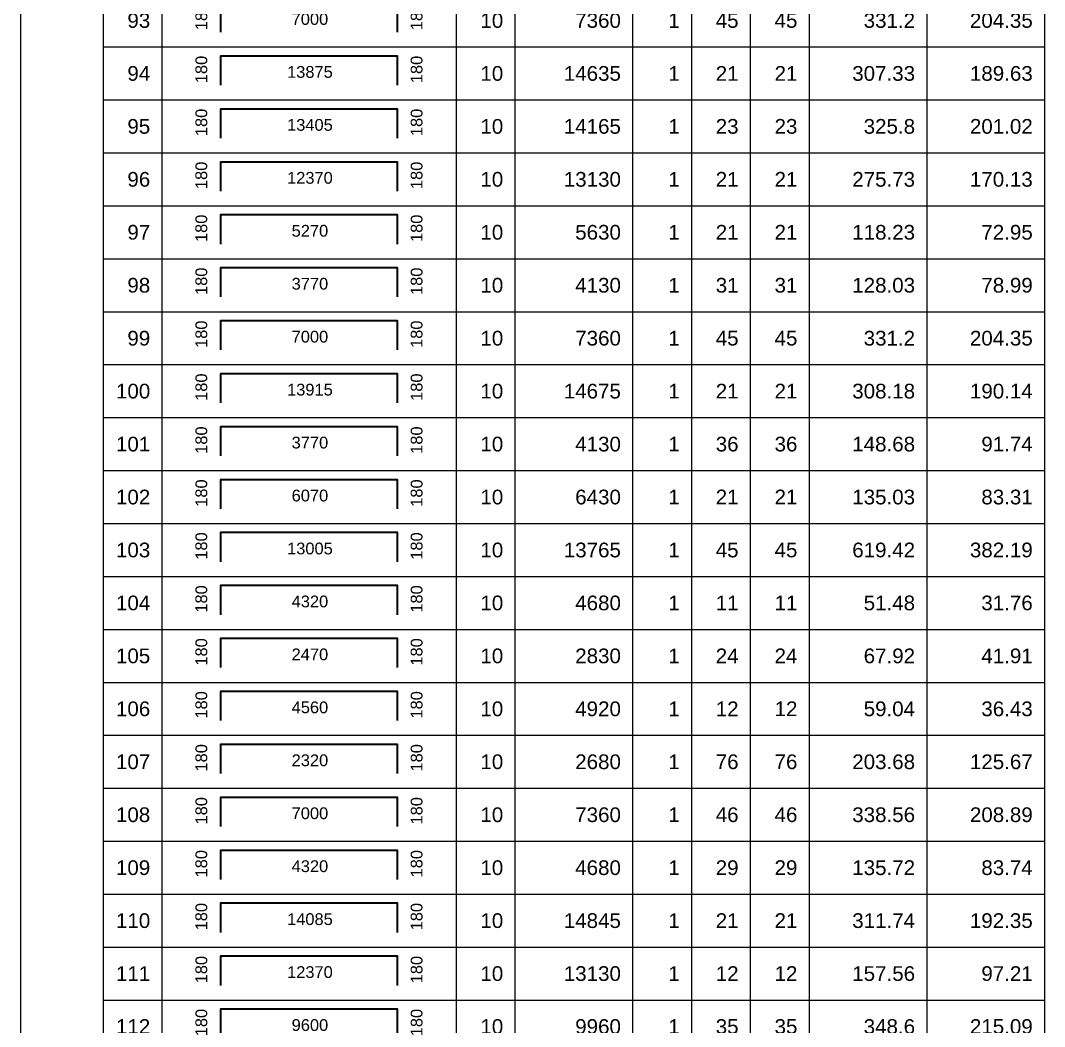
# Model space of a CAD drawing. Header units: millimetres. Extents: x -179076 to 505271, y -18667 to 119516.
# Drawn here: x -30564 to -13159, y 16308 to 33408 of the extents above; entities that cross this region are included whole.
import ezdxf
from ezdxf.enums import TextEntityAlignment as Align

# ---------------------------------------------------------------- set-up
doc = ezdxf.new("R2010")
doc.units = ezdxf.units.MM
for name, color, linetype, lineweight in [('NDC_S_REBAR', 4, 'Continuous', 35), ('NDC_S_VN TEXT', 7, 'Continuous', 20), ('NDC_Table', 3, 'Continuous', 20)]:
    doc.layers.add(name, color=color, linetype=linetype, lineweight=lineweight)
doc.styles.add('ARIAL', font='arial.ttf', dxfattribs={"width": 0.8})

# ---------------------------------------------------------------- blocks, each defined once
blk = doc.blocks.new('dang04')
at = {"layer": 'NDC_S_REBAR'}
blk.add_lwpolyline([(3405, -650), (3405, -150), (6405, -150), (6405, -650)], dxfattribs=at)
at = {"layer": 'NDC_Table'}
for p, q in [((0, 0), (0, -900)), ((1405, 0), (1405, -900)), ((2405, 0), (2405, -900)), ((7405, 0), (7405, -900)), ((8405, 0), (8405, -900)), ((10405, 0), (10405, -900)), ((11405, 0), (11405, -900)), ((12405, 0), (12405, -900)), ((13405, 0), (13405, -900)), ((15405, 0), (15405, -900)), ((17405, 0), (17405, -900)), ((1405, -900), (17405, -900))]:
    blk.add_line(p, q, dxfattribs=at)
at = {"layer": 'NDC_S_VN TEXT', "style": 'ARIAL'}
for p in [(3073, -150), (6733, -150)]:
    blk.add_attdef('D03', text='', height=200, rotation=90, dxfattribs=at).set_placement(p, align=Align.MIDDLE_RIGHT)
for p in [(2205, -450), (8205, -450), (10205, -450), (11205, -450), (12205, -450), (13205, -450), (15205, -450), (17205, -450)]:
    blk.add_attdef('D03', text='', height=250, dxfattribs=at).set_placement(p, align=Align.MIDDLE_RIGHT)
blk.add_attdef('D03', text='', height=200, dxfattribs=at).set_placement((4920, -425), align=Align.MIDDLE_CENTER)

msp = doc.modelspace()

# ---------------------------------------------------------------- block references
at = {"layer": 'NDC_Table'}
ref = msp.add_blockref('dang04', (-30564.3, 33858.3), dxfattribs=at)
ref.add_attrib('D03', '93', dxfattribs={"layer": 'NDC_S_VN TEXT', "height": 250, "style": 'ARIAL'}).set_placement((-28359, 33408.3), align=Align.MIDDLE_RIGHT)
ref.add_attrib('D03', '180', dxfattribs={"layer": 'NDC_S_VN TEXT', "height": 200, "rotation": 90, "style": 'ARIAL'}).set_placement((-27491, 33708.3), align=Align.MIDDLE_RIGHT)
ref.add_attrib('D03', '7000', dxfattribs={"layer": 'NDC_S_VN TEXT', "height": 200, "style": 'ARIAL'}).set_placement((-25644.7, 33433.6), align=Align.MIDDLE_CENTER)
ref.add_attrib('D03', '180', dxfattribs={"layer": 'NDC_S_VN TEXT', "height": 200, "rotation": 90, "style": 'ARIAL'}).set_placement((-23831.8, 33708.3), align=Align.MIDDLE_RIGHT)
ref.add_attrib('D03', '10', dxfattribs={"layer": 'NDC_S_VN TEXT', "height": 250, "style": 'ARIAL'}).set_placement((-22359, 33408.3), align=Align.MIDDLE_RIGHT)
ref.add_attrib('D03', '7360', dxfattribs={"layer": 'NDC_S_VN TEXT', "height": 250, "style": 'ARIAL'}).set_placement((-20359, 33408.3), align=Align.MIDDLE_RIGHT)
ref.add_attrib('D03', '1', dxfattribs={"layer": 'NDC_S_VN TEXT', "height": 250, "style": 'ARIAL'}).set_placement((-19359, 33408.3), align=Align.MIDDLE_RIGHT)
ref.add_attrib('D03', '45', dxfattribs={"layer": 'NDC_S_VN TEXT', "height": 250, "style": 'ARIAL'}).set_placement((-18359, 33408.3), align=Align.MIDDLE_RIGHT)
ref.add_attrib('D03', '45', dxfattribs={"layer": 'NDC_S_VN TEXT', "height": 250, "style": 'ARIAL'}).set_placement((-17359, 33408.6), align=Align.MIDDLE_RIGHT)
ref.add_attrib('D03', '331.2', dxfattribs={"layer": 'NDC_S_VN TEXT', "height": 250, "style": 'ARIAL'}).set_placement((-15359, 33408.3), align=Align.MIDDLE_RIGHT)
ref.add_attrib('D03', '204.35', dxfattribs={"layer": 'NDC_S_VN TEXT', "height": 250, "style": 'ARIAL'}).set_placement((-13359, 33408.3), align=Align.MIDDLE_RIGHT)
ref = msp.add_blockref('dang04', (-30564.3, 32958.3), dxfattribs=at)
ref.add_attrib('D03', '94', dxfattribs={"layer": 'NDC_S_VN TEXT', "height": 250, "style": 'ARIAL'}).set_placement((-28359, 32508.3), align=Align.MIDDLE_RIGHT)
ref.add_attrib('D03', '180', dxfattribs={"layer": 'NDC_S_VN TEXT', "height": 200, "rotation": 90, "style": 'ARIAL'}).set_placement((-27491, 32808.3), align=Align.MIDDLE_RIGHT)
ref.add_attrib('D03', '13875', dxfattribs={"layer": 'NDC_S_VN TEXT', "height": 200, "style": 'ARIAL'}).set_placement((-25644.7, 32533.6), align=Align.MIDDLE_CENTER)
ref.add_attrib('D03', '180', dxfattribs={"layer": 'NDC_S_VN TEXT', "height": 200, "rotation": 90, "style": 'ARIAL'}).set_placement((-23831.8, 32808.3), align=Align.MIDDLE_RIGHT)
ref.add_attrib('D03', '10', dxfattribs={"layer": 'NDC_S_VN TEXT', "height": 250, "style": 'ARIAL'}).set_placement((-22359, 32508.3), align=Align.MIDDLE_RIGHT)
ref.add_attrib('D03', '14635', dxfattribs={"layer": 'NDC_S_VN TEXT', "height": 250, "style": 'ARIAL'}).set_placement((-20359, 32508.3), align=Align.MIDDLE_RIGHT)
ref.add_attrib('D03', '1', dxfattribs={"layer": 'NDC_S_VN TEXT', "height": 250, "style": 'ARIAL'}).set_placement((-19359, 32508.3), align=Align.MIDDLE_RIGHT)
ref.add_attrib('D03', '21', dxfattribs={"layer": 'NDC_S_VN TEXT', "height": 250, "style": 'ARIAL'}).set_placement((-18359, 32508.3), align=Align.MIDDLE_RIGHT)
ref.add_attrib('D03', '21', dxfattribs={"layer": 'NDC_S_VN TEXT', "height": 250, "style": 'ARIAL'}).set_placement((-17359, 32508.6), align=Align.MIDDLE_RIGHT)
ref.add_attrib('D03', '307.33', dxfattribs={"layer": 'NDC_S_VN TEXT', "height": 250, "style": 'ARIAL'}).set_placement((-15359, 32508.3), align=Align.MIDDLE_RIGHT)
ref.add_attrib('D03', '189.63', dxfattribs={"layer": 'NDC_S_VN TEXT', "height": 250, "style": 'ARIAL'}).set_placement((-13359, 32508.3), align=Align.MIDDLE_RIGHT)
ref = msp.add_blockref('dang04', (-30564.3, 32058.3), dxfattribs=at)
ref.add_attrib('D03', '95', dxfattribs={"layer": 'NDC_S_VN TEXT', "height": 250, "style": 'ARIAL'}).set_placement((-28359, 31608.3), align=Align.MIDDLE_RIGHT)
ref.add_attrib('D03', '180', dxfattribs={"layer": 'NDC_S_VN TEXT', "height": 200, "rotation": 90, "style": 'ARIAL'}).set_placement((-27491, 31908.3), align=Align.MIDDLE_RIGHT)
ref.add_attrib('D03', '13405', dxfattribs={"layer": 'NDC_S_VN TEXT', "height": 200, "style": 'ARIAL'}).set_placement((-25644.7, 31633.6), align=Align.MIDDLE_CENTER)
ref.add_attrib('D03', '180', dxfattribs={"layer": 'NDC_S_VN TEXT', "height": 200, "rotation": 90, "style": 'ARIAL'}).set_placement((-23831.8, 31908.3), align=Align.MIDDLE_RIGHT)
ref.add_attrib('D03', '10', dxfattribs={"layer": 'NDC_S_VN TEXT', "height": 250, "style": 'ARIAL'}).set_placement((-22359, 31608.3), align=Align.MIDDLE_RIGHT)
ref.add_attrib('D03', '14165', dxfattribs={"layer": 'NDC_S_VN TEXT', "height": 250, "style": 'ARIAL'}).set_placement((-20359, 31608.3), align=Align.MIDDLE_RIGHT)
ref.add_attrib('D03', '1', dxfattribs={"layer": 'NDC_S_VN TEXT', "height": 250, "style": 'ARIAL'}).set_placement((-19359, 31608.3), align=Align.MIDDLE_RIGHT)
ref.add_attrib('D03', '23', dxfattribs={"layer": 'NDC_S_VN TEXT', "height": 250, "style": 'ARIAL'}).set_placement((-18359, 31608.3), align=Align.MIDDLE_RIGHT)
ref.add_attrib('D03', '23', dxfattribs={"layer": 'NDC_S_VN TEXT', "height": 250, "style": 'ARIAL'}).set_placement((-17359, 31608.6), align=Align.MIDDLE_RIGHT)
ref.add_attrib('D03', '325.8', dxfattribs={"layer": 'NDC_S_VN TEXT', "height": 250, "style": 'ARIAL'}).set_placement((-15359, 31608.3), align=Align.MIDDLE_RIGHT)
ref.add_attrib('D03', '201.02', dxfattribs={"layer": 'NDC_S_VN TEXT', "height": 250, "style": 'ARIAL'}).set_placement((-13359, 31608.3), align=Align.MIDDLE_RIGHT)
ref = msp.add_blockref('dang04', (-30564.3, 31158.3), dxfattribs=at)
ref.add_attrib('D03', '96', dxfattribs={"layer": 'NDC_S_VN TEXT', "height": 250, "style": 'ARIAL'}).set_placement((-28359, 30708.3), align=Align.MIDDLE_RIGHT)
ref.add_attrib('D03', '180', dxfattribs={"layer": 'NDC_S_VN TEXT', "height": 200, "rotation": 90, "style": 'ARIAL'}).set_placement((-27491, 31008.3), align=Align.MIDDLE_RIGHT)
ref.add_attrib('D03', '12370', dxfattribs={"layer": 'NDC_S_VN TEXT', "height": 200, "style": 'ARIAL'}).set_placement((-25644.7, 30733.6), align=Align.MIDDLE_CENTER)
ref.add_attrib('D03', '180', dxfattribs={"layer": 'NDC_S_VN TEXT', "height": 200, "rotation": 90, "style": 'ARIAL'}).set_placement((-23831.8, 31008.3), align=Align.MIDDLE_RIGHT)
ref.add_attrib('D03', '10', dxfattribs={"layer": 'NDC_S_VN TEXT', "height": 250, "style": 'ARIAL'}).set_placement((-22359, 30708.3), align=Align.MIDDLE_RIGHT)
ref.add_attrib('D03', '13130', dxfattribs={"layer": 'NDC_S_VN TEXT', "height": 250, "style": 'ARIAL'}).set_placement((-20359, 30708.3), align=Align.MIDDLE_RIGHT)
ref.add_attrib('D03', '1', dxfattribs={"layer": 'NDC_S_VN TEXT', "height": 250, "style": 'ARIAL'}).set_placement((-19359, 30708.3), align=Align.MIDDLE_RIGHT)
ref.add_attrib('D03', '21', dxfattribs={"layer": 'NDC_S_VN TEXT', "height": 250, "style": 'ARIAL'}).set_placement((-18359, 30708.3), align=Align.MIDDLE_RIGHT)
ref.add_attrib('D03', '21', dxfattribs={"layer": 'NDC_S_VN TEXT', "height": 250, "style": 'ARIAL'}).set_placement((-17359, 30708.6), align=Align.MIDDLE_RIGHT)
ref.add_attrib('D03', '275.73', dxfattribs={"layer": 'NDC_S_VN TEXT', "height": 250, "style": 'ARIAL'}).set_placement((-15359, 30708.3), align=Align.MIDDLE_RIGHT)
ref.add_attrib('D03', '170.13', dxfattribs={"layer": 'NDC_S_VN TEXT', "height": 250, "style": 'ARIAL'}).set_placement((-13359, 30708.3), align=Align.MIDDLE_RIGHT)
ref = msp.add_blockref('dang04', (-30564.3, 30258.3), dxfattribs=at)
ref.add_attrib('D03', '97', dxfattribs={"layer": 'NDC_S_VN TEXT', "height": 250, "style": 'ARIAL'}).set_placement((-28359, 29808.3), align=Align.MIDDLE_RIGHT)
ref.add_attrib('D03', '180', dxfattribs={"layer": 'NDC_S_VN TEXT', "height": 200, "rotation": 90, "style": 'ARIAL'}).set_placement((-27491, 30108.3), align=Align.MIDDLE_RIGHT)
ref.add_attrib('D03', '5270', dxfattribs={"layer": 'NDC_S_VN TEXT', "height": 200, "style": 'ARIAL'}).set_placement((-25644.7, 29833.6), align=Align.MIDDLE_CENTER)
ref.add_attrib('D03', '180', dxfattribs={"layer": 'NDC_S_VN TEXT', "height": 200, "rotation": 90, "style": 'ARIAL'}).set_placement((-23831.8, 30108.3), align=Align.MIDDLE_RIGHT)
ref.add_attrib('D03', '10', dxfattribs={"layer": 'NDC_S_VN TEXT', "height": 250, "style": 'ARIAL'}).set_placement((-22359, 29808.3), align=Align.MIDDLE_RIGHT)
ref.add_attrib('D03', '5630', dxfattribs={"layer": 'NDC_S_VN TEXT', "height": 250, "style": 'ARIAL'}).set_placement((-20359, 29808.3), align=Align.MIDDLE_RIGHT)
ref.add_attrib('D03', '1', dxfattribs={"layer": 'NDC_S_VN TEXT', "height": 250, "style": 'ARIAL'}).set_placement((-19359, 29808.3), align=Align.MIDDLE_RIGHT)
ref.add_attrib('D03', '21', dxfattribs={"layer": 'NDC_S_VN TEXT', "height": 250, "style": 'ARIAL'}).set_placement((-18359, 29808.3), align=Align.MIDDLE_RIGHT)
ref.add_attrib('D03', '21', dxfattribs={"layer": 'NDC_S_VN TEXT', "height": 250, "style": 'ARIAL'}).set_placement((-17359, 29808.6), align=Align.MIDDLE_RIGHT)
ref.add_attrib('D03', '118.23', dxfattribs={"layer": 'NDC_S_VN TEXT', "height": 250, "style": 'ARIAL'}).set_placement((-15359, 29808.3), align=Align.MIDDLE_RIGHT)
ref.add_attrib('D03', '72.95', dxfattribs={"layer": 'NDC_S_VN TEXT', "height": 250, "style": 'ARIAL'}).set_placement((-13359, 29808.3), align=Align.MIDDLE_RIGHT)
ref = msp.add_blockref('dang04', (-30564.3, 29358.3), dxfattribs=at)
ref.add_attrib('D03', '98', dxfattribs={"layer": 'NDC_S_VN TEXT', "height": 250, "style": 'ARIAL'}).set_placement((-28359, 28908.3), align=Align.MIDDLE_RIGHT)
ref.add_attrib('D03', '180', dxfattribs={"layer": 'NDC_S_VN TEXT', "height": 200, "rotation": 90, "style": 'ARIAL'}).set_placement((-27491, 29208.3), align=Align.MIDDLE_RIGHT)
ref.add_attrib('D03', '3770', dxfattribs={"layer": 'NDC_S_VN TEXT', "height": 200, "style": 'ARIAL'}).set_placement((-25644.7, 28933.6), align=Align.MIDDLE_CENTER)
ref.add_attrib('D03', '180', dxfattribs={"layer": 'NDC_S_VN TEXT', "height": 200, "rotation": 90, "style": 'ARIAL'}).set_placement((-23831.8, 29208.3), align=Align.MIDDLE_RIGHT)
ref.add_attrib('D03', '10', dxfattribs={"layer": 'NDC_S_VN TEXT', "height": 250, "style": 'ARIAL'}).set_placement((-22359, 28908.3), align=Align.MIDDLE_RIGHT)
ref.add_attrib('D03', '4130', dxfattribs={"layer": 'NDC_S_VN TEXT', "height": 250, "style": 'ARIAL'}).set_placement((-20359, 28908.3), align=Align.MIDDLE_RIGHT)
ref.add_attrib('D03', '1', dxfattribs={"layer": 'NDC_S_VN TEXT', "height": 250, "style": 'ARIAL'}).set_placement((-19359, 28908.3), align=Align.MIDDLE_RIGHT)
ref.add_attrib('D03', '31', dxfattribs={"layer": 'NDC_S_VN TEXT', "height": 250, "style": 'ARIAL'}).set_placement((-18359, 28908.3), align=Align.MIDDLE_RIGHT)
ref.add_attrib('D03', '31', dxfattribs={"layer": 'NDC_S_VN TEXT', "height": 250, "style": 'ARIAL'}).set_placement((-17359, 28908.6), align=Align.MIDDLE_RIGHT)
ref.add_attrib('D03', '128.03', dxfattribs={"layer": 'NDC_S_VN TEXT', "height": 250, "style": 'ARIAL'}).set_placement((-15359, 28908.3), align=Align.MIDDLE_RIGHT)
ref.add_attrib('D03', '78.99', dxfattribs={"layer": 'NDC_S_VN TEXT', "height": 250, "style": 'ARIAL'}).set_placement((-13359, 28908.3), align=Align.MIDDLE_RIGHT)
ref = msp.add_blockref('dang04', (-30564.3, 28458.3), dxfattribs=at)
ref.add_attrib('D03', '99', dxfattribs={"layer": 'NDC_S_VN TEXT', "height": 250, "style": 'ARIAL'}).set_placement((-28359, 28008.3), align=Align.MIDDLE_RIGHT)
ref.add_attrib('D03', '180', dxfattribs={"layer": 'NDC_S_VN TEXT', "height": 200, "rotation": 90, "style": 'ARIAL'}).set_placement((-27491, 28308.3), align=Align.MIDDLE_RIGHT)
ref.add_attrib('D03', '7000', dxfattribs={"layer": 'NDC_S_VN TEXT', "height": 200, "style": 'ARIAL'}).set_placement((-25644.7, 28033.6), align=Align.MIDDLE_CENTER)
ref.add_attrib('D03', '180', dxfattribs={"layer": 'NDC_S_VN TEXT', "height": 200, "rotation": 90, "style": 'ARIAL'}).set_placement((-23831.8, 28308.3), align=Align.MIDDLE_RIGHT)
ref.add_attrib('D03', '10', dxfattribs={"layer": 'NDC_S_VN TEXT', "height": 250, "style": 'ARIAL'}).set_placement((-22359, 28008.3), align=Align.MIDDLE_RIGHT)
ref.add_attrib('D03', '7360', dxfattribs={"layer": 'NDC_S_VN TEXT', "height": 250, "style": 'ARIAL'}).set_placement((-20359, 28008.3), align=Align.MIDDLE_RIGHT)
ref.add_attrib('D03', '1', dxfattribs={"layer": 'NDC_S_VN TEXT', "height": 250, "style": 'ARIAL'}).set_placement((-19359, 28008.3), align=Align.MIDDLE_RIGHT)
ref.add_attrib('D03', '45', dxfattribs={"layer": 'NDC_S_VN TEXT', "height": 250, "style": 'ARIAL'}).set_placement((-18359, 28008.3), align=Align.MIDDLE_RIGHT)
ref.add_attrib('D03', '45', dxfattribs={"layer": 'NDC_S_VN TEXT', "height": 250, "style": 'ARIAL'}).set_placement((-17359, 28008.6), align=Align.MIDDLE_RIGHT)
ref.add_attrib('D03', '331.2', dxfattribs={"layer": 'NDC_S_VN TEXT', "height": 250, "style": 'ARIAL'}).set_placement((-15359, 28008.3), align=Align.MIDDLE_RIGHT)
ref.add_attrib('D03', '204.35', dxfattribs={"layer": 'NDC_S_VN TEXT', "height": 250, "style": 'ARIAL'}).set_placement((-13359, 28008.3), align=Align.MIDDLE_RIGHT)
ref = msp.add_blockref('dang04', (-30564.3, 27558.3), dxfattribs=at)
ref.add_attrib('D03', '100', dxfattribs={"layer": 'NDC_S_VN TEXT', "height": 250, "style": 'ARIAL'}).set_placement((-28359, 27108.3), align=Align.MIDDLE_RIGHT)
ref.add_attrib('D03', '180', dxfattribs={"layer": 'NDC_S_VN TEXT', "height": 200, "rotation": 90, "style": 'ARIAL'}).set_placement((-27491, 27408.3), align=Align.MIDDLE_RIGHT)
ref.add_attrib('D03', '13915', dxfattribs={"layer": 'NDC_S_VN TEXT', "height": 200, "style": 'ARIAL'}).set_placement((-25644.7, 27133.6), align=Align.MIDDLE_CENTER)
ref.add_attrib('D03', '180', dxfattribs={"layer": 'NDC_S_VN TEXT', "height": 200, "rotation": 90, "style": 'ARIAL'}).set_placement((-23831.8, 27408.3), align=Align.MIDDLE_RIGHT)
ref.add_attrib('D03', '10', dxfattribs={"layer": 'NDC_S_VN TEXT', "height": 250, "style": 'ARIAL'}).set_placement((-22359, 27108.3), align=Align.MIDDLE_RIGHT)
ref.add_attrib('D03', '14675', dxfattribs={"layer": 'NDC_S_VN TEXT', "height": 250, "style": 'ARIAL'}).set_placement((-20359, 27108.3), align=Align.MIDDLE_RIGHT)
ref.add_attrib('D03', '1', dxfattribs={"layer": 'NDC_S_VN TEXT', "height": 250, "style": 'ARIAL'}).set_placement((-19359, 27108.3), align=Align.MIDDLE_RIGHT)
ref.add_attrib('D03', '21', dxfattribs={"layer": 'NDC_S_VN TEXT', "height": 250, "style": 'ARIAL'}).set_placement((-18359, 27108.3), align=Align.MIDDLE_RIGHT)
ref.add_attrib('D03', '21', dxfattribs={"layer": 'NDC_S_VN TEXT', "height": 250, "style": 'ARIAL'}).set_placement((-17359, 27108.6), align=Align.MIDDLE_RIGHT)
ref.add_attrib('D03', '308.18', dxfattribs={"layer": 'NDC_S_VN TEXT', "height": 250, "style": 'ARIAL'}).set_placement((-15359, 27108.3), align=Align.MIDDLE_RIGHT)
ref.add_attrib('D03', '190.14', dxfattribs={"layer": 'NDC_S_VN TEXT', "height": 250, "style": 'ARIAL'}).set_placement((-13359, 27108.3), align=Align.MIDDLE_RIGHT)
ref = msp.add_blockref('dang04', (-30564.3, 26658.3), dxfattribs=at)
ref.add_attrib('D03', '101', dxfattribs={"layer": 'NDC_S_VN TEXT', "height": 250, "style": 'ARIAL'}).set_placement((-28359, 26208.3), align=Align.MIDDLE_RIGHT)
ref.add_attrib('D03', '180', dxfattribs={"layer": 'NDC_S_VN TEXT', "height": 200, "rotation": 90, "style": 'ARIAL'}).set_placement((-27491, 26508.3), align=Align.MIDDLE_RIGHT)
ref.add_attrib('D03', '3770', dxfattribs={"layer": 'NDC_S_VN TEXT', "height": 200, "style": 'ARIAL'}).set_placement((-25644.7, 26233.6), align=Align.MIDDLE_CENTER)
ref.add_attrib('D03', '180', dxfattribs={"layer": 'NDC_S_VN TEXT', "height": 200, "rotation": 90, "style": 'ARIAL'}).set_placement((-23831.8, 26508.3), align=Align.MIDDLE_RIGHT)
ref.add_attrib('D03', '10', dxfattribs={"layer": 'NDC_S_VN TEXT', "height": 250, "style": 'ARIAL'}).set_placement((-22359, 26208.3), align=Align.MIDDLE_RIGHT)
ref.add_attrib('D03', '4130', dxfattribs={"layer": 'NDC_S_VN TEXT', "height": 250, "style": 'ARIAL'}).set_placement((-20359, 26208.3), align=Align.MIDDLE_RIGHT)
ref.add_attrib('D03', '1', dxfattribs={"layer": 'NDC_S_VN TEXT', "height": 250, "style": 'ARIAL'}).set_placement((-19359, 26208.3), align=Align.MIDDLE_RIGHT)
ref.add_attrib('D03', '36', dxfattribs={"layer": 'NDC_S_VN TEXT', "height": 250, "style": 'ARIAL'}).set_placement((-18359, 26208.3), align=Align.MIDDLE_RIGHT)
ref.add_attrib('D03', '36', dxfattribs={"layer": 'NDC_S_VN TEXT', "height": 250, "style": 'ARIAL'}).set_placement((-17359, 26208.6), align=Align.MIDDLE_RIGHT)
ref.add_attrib('D03', '148.68', dxfattribs={"layer": 'NDC_S_VN TEXT', "height": 250, "style": 'ARIAL'}).set_placement((-15359, 26208.3), align=Align.MIDDLE_RIGHT)
ref.add_attrib('D03', '91.74', dxfattribs={"layer": 'NDC_S_VN TEXT', "height": 250, "style": 'ARIAL'}).set_placement((-13359, 26208.3), align=Align.MIDDLE_RIGHT)
ref = msp.add_blockref('dang04', (-30564.3, 25758.3), dxfattribs=at)
ref.add_attrib('D03', '102', dxfattribs={"layer": 'NDC_S_VN TEXT', "height": 250, "style": 'ARIAL'}).set_placement((-28359, 25308.3), align=Align.MIDDLE_RIGHT)
ref.add_attrib('D03', '180', dxfattribs={"layer": 'NDC_S_VN TEXT', "height": 200, "rotation": 90, "style": 'ARIAL'}).set_placement((-27491, 25608.3), align=Align.MIDDLE_RIGHT)
ref.add_attrib('D03', '6070', dxfattribs={"layer": 'NDC_S_VN TEXT', "height": 200, "style": 'ARIAL'}).set_placement((-25644.7, 25333.6), align=Align.MIDDLE_CENTER)
ref.add_attrib('D03', '180', dxfattribs={"layer": 'NDC_S_VN TEXT', "height": 200, "rotation": 90, "style": 'ARIAL'}).set_placement((-23831.8, 25608.3), align=Align.MIDDLE_RIGHT)
ref.add_attrib('D03', '10', dxfattribs={"layer": 'NDC_S_VN TEXT', "height": 250, "style": 'ARIAL'}).set_placement((-22359, 25308.3), align=Align.MIDDLE_RIGHT)
ref.add_attrib('D03', '6430', dxfattribs={"layer": 'NDC_S_VN TEXT', "height": 250, "style": 'ARIAL'}).set_placement((-20359, 25308.3), align=Align.MIDDLE_RIGHT)
ref.add_attrib('D03', '1', dxfattribs={"layer": 'NDC_S_VN TEXT', "height": 250, "style": 'ARIAL'}).set_placement((-19359, 25308.3), align=Align.MIDDLE_RIGHT)
ref.add_attrib('D03', '21', dxfattribs={"layer": 'NDC_S_VN TEXT', "height": 250, "style": 'ARIAL'}).set_placement((-18359, 25308.3), align=Align.MIDDLE_RIGHT)
ref.add_attrib('D03', '21', dxfattribs={"layer": 'NDC_S_VN TEXT', "height": 250, "style": 'ARIAL'}).set_placement((-17359, 25308.6), align=Align.MIDDLE_RIGHT)
ref.add_attrib('D03', '135.03', dxfattribs={"layer": 'NDC_S_VN TEXT', "height": 250, "style": 'ARIAL'}).set_placement((-15359, 25308.3), align=Align.MIDDLE_RIGHT)
ref.add_attrib('D03', '83.31', dxfattribs={"layer": 'NDC_S_VN TEXT', "height": 250, "style": 'ARIAL'}).set_placement((-13359, 25308.3), align=Align.MIDDLE_RIGHT)
ref = msp.add_blockref('dang04', (-30564.3, 24858.3), dxfattribs=at)
ref.add_attrib('D03', '103', dxfattribs={"layer": 'NDC_S_VN TEXT', "height": 250, "style": 'ARIAL'}).set_placement((-28359, 24408.3), align=Align.MIDDLE_RIGHT)
ref.add_attrib('D03', '180', dxfattribs={"layer": 'NDC_S_VN TEXT', "height": 200, "rotation": 90, "style": 'ARIAL'}).set_placement((-27491, 24708.3), align=Align.MIDDLE_RIGHT)
ref.add_attrib('D03', '13005', dxfattribs={"layer": 'NDC_S_VN TEXT', "height": 200, "style": 'ARIAL'}).set_placement((-25644.7, 24433.6), align=Align.MIDDLE_CENTER)
ref.add_attrib('D03', '180', dxfattribs={"layer": 'NDC_S_VN TEXT', "height": 200, "rotation": 90, "style": 'ARIAL'}).set_placement((-23831.8, 24708.3), align=Align.MIDDLE_RIGHT)
ref.add_attrib('D03', '10', dxfattribs={"layer": 'NDC_S_VN TEXT', "height": 250, "style": 'ARIAL'}).set_placement((-22359, 24408.3), align=Align.MIDDLE_RIGHT)
ref.add_attrib('D03', '13765', dxfattribs={"layer": 'NDC_S_VN TEXT', "height": 250, "style": 'ARIAL'}).set_placement((-20359, 24408.3), align=Align.MIDDLE_RIGHT)
ref.add_attrib('D03', '1', dxfattribs={"layer": 'NDC_S_VN TEXT', "height": 250, "style": 'ARIAL'}).set_placement((-19359, 24408.3), align=Align.MIDDLE_RIGHT)
ref.add_attrib('D03', '45', dxfattribs={"layer": 'NDC_S_VN TEXT', "height": 250, "style": 'ARIAL'}).set_placement((-18359, 24408.3), align=Align.MIDDLE_RIGHT)
ref.add_attrib('D03', '45', dxfattribs={"layer": 'NDC_S_VN TEXT', "height": 250, "style": 'ARIAL'}).set_placement((-17359, 24408.6), align=Align.MIDDLE_RIGHT)
ref.add_attrib('D03', '619.42', dxfattribs={"layer": 'NDC_S_VN TEXT', "height": 250, "style": 'ARIAL'}).set_placement((-15359, 24408.3), align=Align.MIDDLE_RIGHT)
ref.add_attrib('D03', '382.19', dxfattribs={"layer": 'NDC_S_VN TEXT', "height": 250, "style": 'ARIAL'}).set_placement((-13359, 24408.3), align=Align.MIDDLE_RIGHT)
ref = msp.add_blockref('dang04', (-30564.3, 23958.3), dxfattribs=at)
ref.add_attrib('D03', '104', dxfattribs={"layer": 'NDC_S_VN TEXT', "height": 250, "style": 'ARIAL'}).set_placement((-28359, 23508.3), align=Align.MIDDLE_RIGHT)
ref.add_attrib('D03', '180', dxfattribs={"layer": 'NDC_S_VN TEXT', "height": 200, "rotation": 90, "style": 'ARIAL'}).set_placement((-27491, 23808.3), align=Align.MIDDLE_RIGHT)
ref.add_attrib('D03', '4320', dxfattribs={"layer": 'NDC_S_VN TEXT', "height": 200, "style": 'ARIAL'}).set_placement((-25644.7, 23533.6), align=Align.MIDDLE_CENTER)
ref.add_attrib('D03', '180', dxfattribs={"layer": 'NDC_S_VN TEXT', "height": 200, "rotation": 90, "style": 'ARIAL'}).set_placement((-23831.8, 23808.3), align=Align.MIDDLE_RIGHT)
ref.add_attrib('D03', '10', dxfattribs={"layer": 'NDC_S_VN TEXT', "height": 250, "style": 'ARIAL'}).set_placement((-22359, 23508.3), align=Align.MIDDLE_RIGHT)
ref.add_attrib('D03', '4680', dxfattribs={"layer": 'NDC_S_VN TEXT', "height": 250, "style": 'ARIAL'}).set_placement((-20359, 23508.3), align=Align.MIDDLE_RIGHT)
ref.add_attrib('D03', '1', dxfattribs={"layer": 'NDC_S_VN TEXT', "height": 250, "style": 'ARIAL'}).set_placement((-19359, 23508.3), align=Align.MIDDLE_RIGHT)
ref.add_attrib('D03', '11', dxfattribs={"layer": 'NDC_S_VN TEXT', "height": 250, "style": 'ARIAL'}).set_placement((-18359, 23508.3), align=Align.MIDDLE_RIGHT)
ref.add_attrib('D03', '11', dxfattribs={"layer": 'NDC_S_VN TEXT', "height": 250, "style": 'ARIAL'}).set_placement((-17359, 23508.6), align=Align.MIDDLE_RIGHT)
ref.add_attrib('D03', '51.48', dxfattribs={"layer": 'NDC_S_VN TEXT', "height": 250, "style": 'ARIAL'}).set_placement((-15359, 23508.3), align=Align.MIDDLE_RIGHT)
ref.add_attrib('D03', '31.76', dxfattribs={"layer": 'NDC_S_VN TEXT', "height": 250, "style": 'ARIAL'}).set_placement((-13359, 23508.3), align=Align.MIDDLE_RIGHT)
ref = msp.add_blockref('dang04', (-30564.3, 23058.3), dxfattribs=at)
ref.add_attrib('D03', '105', dxfattribs={"layer": 'NDC_S_VN TEXT', "height": 250, "style": 'ARIAL'}).set_placement((-28359, 22608.3), align=Align.MIDDLE_RIGHT)
ref.add_attrib('D03', '180', dxfattribs={"layer": 'NDC_S_VN TEXT', "height": 200, "rotation": 90, "style": 'ARIAL'}).set_placement((-27491, 22908.3), align=Align.MIDDLE_RIGHT)
ref.add_attrib('D03', '2470', dxfattribs={"layer": 'NDC_S_VN TEXT', "height": 200, "style": 'ARIAL'}).set_placement((-25644.7, 22633.6), align=Align.MIDDLE_CENTER)
ref.add_attrib('D03', '180', dxfattribs={"layer": 'NDC_S_VN TEXT', "height": 200, "rotation": 90, "style": 'ARIAL'}).set_placement((-23831.8, 22908.3), align=Align.MIDDLE_RIGHT)
ref.add_attrib('D03', '10', dxfattribs={"layer": 'NDC_S_VN TEXT', "height": 250, "style": 'ARIAL'}).set_placement((-22359, 22608.3), align=Align.MIDDLE_RIGHT)
ref.add_attrib('D03', '2830', dxfattribs={"layer": 'NDC_S_VN TEXT', "height": 250, "style": 'ARIAL'}).set_placement((-20359, 22608.3), align=Align.MIDDLE_RIGHT)
ref.add_attrib('D03', '1', dxfattribs={"layer": 'NDC_S_VN TEXT', "height": 250, "style": 'ARIAL'}).set_placement((-19359, 22608.3), align=Align.MIDDLE_RIGHT)
ref.add_attrib('D03', '24', dxfattribs={"layer": 'NDC_S_VN TEXT', "height": 250, "style": 'ARIAL'}).set_placement((-18359, 22608.3), align=Align.MIDDLE_RIGHT)
ref.add_attrib('D03', '24', dxfattribs={"layer": 'NDC_S_VN TEXT', "height": 250, "style": 'ARIAL'}).set_placement((-17359, 22608.6), align=Align.MIDDLE_RIGHT)
ref.add_attrib('D03', '67.92', dxfattribs={"layer": 'NDC_S_VN TEXT', "height": 250, "style": 'ARIAL'}).set_placement((-15359, 22608.3), align=Align.MIDDLE_RIGHT)
ref.add_attrib('D03', '41.91', dxfattribs={"layer": 'NDC_S_VN TEXT', "height": 250, "style": 'ARIAL'}).set_placement((-13359, 22608.3), align=Align.MIDDLE_RIGHT)
ref = msp.add_blockref('dang04', (-30564.3, 22158.3), dxfattribs=at)
ref.add_attrib('D03', '106', dxfattribs={"layer": 'NDC_S_VN TEXT', "height": 250, "style": 'ARIAL'}).set_placement((-28359, 21708.3), align=Align.MIDDLE_RIGHT)
ref.add_attrib('D03', '180', dxfattribs={"layer": 'NDC_S_VN TEXT', "height": 200, "rotation": 90, "style": 'ARIAL'}).set_placement((-27491, 22008.3), align=Align.MIDDLE_RIGHT)
ref.add_attrib('D03', '4560', dxfattribs={"layer": 'NDC_S_VN TEXT', "height": 200, "style": 'ARIAL'}).set_placement((-25644.7, 21733.6), align=Align.MIDDLE_CENTER)
ref.add_attrib('D03', '180', dxfattribs={"layer": 'NDC_S_VN TEXT', "height": 200, "rotation": 90, "style": 'ARIAL'}).set_placement((-23831.8, 22008.3), align=Align.MIDDLE_RIGHT)
ref.add_attrib('D03', '10', dxfattribs={"layer": 'NDC_S_VN TEXT', "height": 250, "style": 'ARIAL'}).set_placement((-22359, 21708.3), align=Align.MIDDLE_RIGHT)
ref.add_attrib('D03', '4920', dxfattribs={"layer": 'NDC_S_VN TEXT', "height": 250, "style": 'ARIAL'}).set_placement((-20359, 21708.3), align=Align.MIDDLE_RIGHT)
ref.add_attrib('D03', '1', dxfattribs={"layer": 'NDC_S_VN TEXT', "height": 250, "style": 'ARIAL'}).set_placement((-19359, 21708.3), align=Align.MIDDLE_RIGHT)
ref.add_attrib('D03', '12', dxfattribs={"layer": 'NDC_S_VN TEXT', "height": 250, "style": 'ARIAL'}).set_placement((-18359, 21708.3), align=Align.MIDDLE_RIGHT)
ref.add_attrib('D03', '12', dxfattribs={"layer": 'NDC_S_VN TEXT', "height": 250, "style": 'ARIAL'}).set_placement((-17359, 21708.6), align=Align.MIDDLE_RIGHT)
ref.add_attrib('D03', '59.04', dxfattribs={"layer": 'NDC_S_VN TEXT', "height": 250, "style": 'ARIAL'}).set_placement((-15359, 21708.3), align=Align.MIDDLE_RIGHT)
ref.add_attrib('D03', '36.43', dxfattribs={"layer": 'NDC_S_VN TEXT', "height": 250, "style": 'ARIAL'}).set_placement((-13359, 21708.3), align=Align.MIDDLE_RIGHT)
ref = msp.add_blockref('dang04', (-30564.3, 21258.3), dxfattribs=at)
ref.add_attrib('D03', '107', dxfattribs={"layer": 'NDC_S_VN TEXT', "height": 250, "style": 'ARIAL'}).set_placement((-28359, 20808.3), align=Align.MIDDLE_RIGHT)
ref.add_attrib('D03', '180', dxfattribs={"layer": 'NDC_S_VN TEXT', "height": 200, "rotation": 90, "style": 'ARIAL'}).set_placement((-27491, 21108.3), align=Align.MIDDLE_RIGHT)
ref.add_attrib('D03', '2320', dxfattribs={"layer": 'NDC_S_VN TEXT', "height": 200, "style": 'ARIAL'}).set_placement((-25644.7, 20833.6), align=Align.MIDDLE_CENTER)
ref.add_attrib('D03', '180', dxfattribs={"layer": 'NDC_S_VN TEXT', "height": 200, "rotation": 90, "style": 'ARIAL'}).set_placement((-23831.8, 21108.3), align=Align.MIDDLE_RIGHT)
ref.add_attrib('D03', '10', dxfattribs={"layer": 'NDC_S_VN TEXT', "height": 250, "style": 'ARIAL'}).set_placement((-22359, 20808.3), align=Align.MIDDLE_RIGHT)
ref.add_attrib('D03', '2680', dxfattribs={"layer": 'NDC_S_VN TEXT', "height": 250, "style": 'ARIAL'}).set_placement((-20359, 20808.3), align=Align.MIDDLE_RIGHT)
ref.add_attrib('D03', '1', dxfattribs={"layer": 'NDC_S_VN TEXT', "height": 250, "style": 'ARIAL'}).set_placement((-19359, 20808.3), align=Align.MIDDLE_RIGHT)
ref.add_attrib('D03', '76', dxfattribs={"layer": 'NDC_S_VN TEXT', "height": 250, "style": 'ARIAL'}).set_placement((-18359, 20808.3), align=Align.MIDDLE_RIGHT)
ref.add_attrib('D03', '76', dxfattribs={"layer": 'NDC_S_VN TEXT', "height": 250, "style": 'ARIAL'}).set_placement((-17359, 20808.6), align=Align.MIDDLE_RIGHT)
ref.add_attrib('D03', '203.68', dxfattribs={"layer": 'NDC_S_VN TEXT', "height": 250, "style": 'ARIAL'}).set_placement((-15359, 20808.3), align=Align.MIDDLE_RIGHT)
ref.add_attrib('D03', '125.67', dxfattribs={"layer": 'NDC_S_VN TEXT', "height": 250, "style": 'ARIAL'}).set_placement((-13359, 20808.3), align=Align.MIDDLE_RIGHT)
ref = msp.add_blockref('dang04', (-30564.3, 20358.3), dxfattribs=at)
ref.add_attrib('D03', '108', dxfattribs={"layer": 'NDC_S_VN TEXT', "height": 250, "style": 'ARIAL'}).set_placement((-28359, 19908.3), align=Align.MIDDLE_RIGHT)
ref.add_attrib('D03', '180', dxfattribs={"layer": 'NDC_S_VN TEXT', "height": 200, "rotation": 90, "style": 'ARIAL'}).set_placement((-27491, 20208.3), align=Align.MIDDLE_RIGHT)
ref.add_attrib('D03', '7000', dxfattribs={"layer": 'NDC_S_VN TEXT', "height": 200, "style": 'ARIAL'}).set_placement((-25644.7, 19933.6), align=Align.MIDDLE_CENTER)
ref.add_attrib('D03', '180', dxfattribs={"layer": 'NDC_S_VN TEXT', "height": 200, "rotation": 90, "style": 'ARIAL'}).set_placement((-23831.8, 20208.3), align=Align.MIDDLE_RIGHT)
ref.add_attrib('D03', '10', dxfattribs={"layer": 'NDC_S_VN TEXT', "height": 250, "style": 'ARIAL'}).set_placement((-22359, 19908.3), align=Align.MIDDLE_RIGHT)
ref.add_attrib('D03', '7360', dxfattribs={"layer": 'NDC_S_VN TEXT', "height": 250, "style": 'ARIAL'}).set_placement((-20359, 19908.3), align=Align.MIDDLE_RIGHT)
ref.add_attrib('D03', '1', dxfattribs={"layer": 'NDC_S_VN TEXT', "height": 250, "style": 'ARIAL'}).set_placement((-19359, 19908.3), align=Align.MIDDLE_RIGHT)
ref.add_attrib('D03', '46', dxfattribs={"layer": 'NDC_S_VN TEXT', "height": 250, "style": 'ARIAL'}).set_placement((-18359, 19908.3), align=Align.MIDDLE_RIGHT)
ref.add_attrib('D03', '46', dxfattribs={"layer": 'NDC_S_VN TEXT', "height": 250, "style": 'ARIAL'}).set_placement((-17359, 19908.6), align=Align.MIDDLE_RIGHT)
ref.add_attrib('D03', '338.56', dxfattribs={"layer": 'NDC_S_VN TEXT', "height": 250, "style": 'ARIAL'}).set_placement((-15359, 19908.3), align=Align.MIDDLE_RIGHT)
ref.add_attrib('D03', '208.89', dxfattribs={"layer": 'NDC_S_VN TEXT', "height": 250, "style": 'ARIAL'}).set_placement((-13359, 19908.3), align=Align.MIDDLE_RIGHT)
ref = msp.add_blockref('dang04', (-30564.3, 19458.3), dxfattribs=at)
ref.add_attrib('D03', '109', dxfattribs={"layer": 'NDC_S_VN TEXT', "height": 250, "style": 'ARIAL'}).set_placement((-28359, 19008.3), align=Align.MIDDLE_RIGHT)
ref.add_attrib('D03', '180', dxfattribs={"layer": 'NDC_S_VN TEXT', "height": 200, "rotation": 90, "style": 'ARIAL'}).set_placement((-27491, 19308.3), align=Align.MIDDLE_RIGHT)
ref.add_attrib('D03', '4320', dxfattribs={"layer": 'NDC_S_VN TEXT', "height": 200, "style": 'ARIAL'}).set_placement((-25644.7, 19033.6), align=Align.MIDDLE_CENTER)
ref.add_attrib('D03', '180', dxfattribs={"layer": 'NDC_S_VN TEXT', "height": 200, "rotation": 90, "style": 'ARIAL'}).set_placement((-23831.8, 19308.3), align=Align.MIDDLE_RIGHT)
ref.add_attrib('D03', '10', dxfattribs={"layer": 'NDC_S_VN TEXT', "height": 250, "style": 'ARIAL'}).set_placement((-22359, 19008.3), align=Align.MIDDLE_RIGHT)
ref.add_attrib('D03', '4680', dxfattribs={"layer": 'NDC_S_VN TEXT', "height": 250, "style": 'ARIAL'}).set_placement((-20359, 19008.3), align=Align.MIDDLE_RIGHT)
ref.add_attrib('D03', '1', dxfattribs={"layer": 'NDC_S_VN TEXT', "height": 250, "style": 'ARIAL'}).set_placement((-19359, 19008.3), align=Align.MIDDLE_RIGHT)
ref.add_attrib('D03', '29', dxfattribs={"layer": 'NDC_S_VN TEXT', "height": 250, "style": 'ARIAL'}).set_placement((-18359, 19008.3), align=Align.MIDDLE_RIGHT)
ref.add_attrib('D03', '29', dxfattribs={"layer": 'NDC_S_VN TEXT', "height": 250, "style": 'ARIAL'}).set_placement((-17359, 19008.6), align=Align.MIDDLE_RIGHT)
ref.add_attrib('D03', '135.72', dxfattribs={"layer": 'NDC_S_VN TEXT', "height": 250, "style": 'ARIAL'}).set_placement((-15359, 19008.3), align=Align.MIDDLE_RIGHT)
ref.add_attrib('D03', '83.74', dxfattribs={"layer": 'NDC_S_VN TEXT', "height": 250, "style": 'ARIAL'}).set_placement((-13359, 19008.3), align=Align.MIDDLE_RIGHT)
ref = msp.add_blockref('dang04', (-30564.3, 18558.3), dxfattribs=at)
ref.add_attrib('D03', '110', dxfattribs={"layer": 'NDC_S_VN TEXT', "height": 250, "style": 'ARIAL'}).set_placement((-28359, 18108.3), align=Align.MIDDLE_RIGHT)
ref.add_attrib('D03', '180', dxfattribs={"layer": 'NDC_S_VN TEXT', "height": 200, "rotation": 90, "style": 'ARIAL'}).set_placement((-27491, 18408.3), align=Align.MIDDLE_RIGHT)
ref.add_attrib('D03', '14085', dxfattribs={"layer": 'NDC_S_VN TEXT', "height": 200, "style": 'ARIAL'}).set_placement((-25644.7, 18133.6), align=Align.MIDDLE_CENTER)
ref.add_attrib('D03', '180', dxfattribs={"layer": 'NDC_S_VN TEXT', "height": 200, "rotation": 90, "style": 'ARIAL'}).set_placement((-23831.8, 18408.3), align=Align.MIDDLE_RIGHT)
ref.add_attrib('D03', '10', dxfattribs={"layer": 'NDC_S_VN TEXT', "height": 250, "style": 'ARIAL'}).set_placement((-22359, 18108.3), align=Align.MIDDLE_RIGHT)
ref.add_attrib('D03', '14845', dxfattribs={"layer": 'NDC_S_VN TEXT', "height": 250, "style": 'ARIAL'}).set_placement((-20359, 18108.3), align=Align.MIDDLE_RIGHT)
ref.add_attrib('D03', '1', dxfattribs={"layer": 'NDC_S_VN TEXT', "height": 250, "style": 'ARIAL'}).set_placement((-19359, 18108.3), align=Align.MIDDLE_RIGHT)
ref.add_attrib('D03', '21', dxfattribs={"layer": 'NDC_S_VN TEXT', "height": 250, "style": 'ARIAL'}).set_placement((-18359, 18108.3), align=Align.MIDDLE_RIGHT)
ref.add_attrib('D03', '21', dxfattribs={"layer": 'NDC_S_VN TEXT', "height": 250, "style": 'ARIAL'}).set_placement((-17359, 18108.6), align=Align.MIDDLE_RIGHT)
ref.add_attrib('D03', '311.74', dxfattribs={"layer": 'NDC_S_VN TEXT', "height": 250, "style": 'ARIAL'}).set_placement((-15359, 18108.3), align=Align.MIDDLE_RIGHT)
ref.add_attrib('D03', '192.35', dxfattribs={"layer": 'NDC_S_VN TEXT', "height": 250, "style": 'ARIAL'}).set_placement((-13359, 18108.3), align=Align.MIDDLE_RIGHT)
ref = msp.add_blockref('dang04', (-30564.3, 17658.3), dxfattribs=at)
ref.add_attrib('D03', '111', dxfattribs={"layer": 'NDC_S_VN TEXT', "height": 250, "style": 'ARIAL'}).set_placement((-28359, 17208.3), align=Align.MIDDLE_RIGHT)
ref.add_attrib('D03', '180', dxfattribs={"layer": 'NDC_S_VN TEXT', "height": 200, "rotation": 90, "style": 'ARIAL'}).set_placement((-27491, 17508.3), align=Align.MIDDLE_RIGHT)
ref.add_attrib('D03', '12370', dxfattribs={"layer": 'NDC_S_VN TEXT', "height": 200, "style": 'ARIAL'}).set_placement((-25644.7, 17233.6), align=Align.MIDDLE_CENTER)
ref.add_attrib('D03', '180', dxfattribs={"layer": 'NDC_S_VN TEXT', "height": 200, "rotation": 90, "style": 'ARIAL'}).set_placement((-23831.8, 17508.3), align=Align.MIDDLE_RIGHT)
ref.add_attrib('D03', '10', dxfattribs={"layer": 'NDC_S_VN TEXT', "height": 250, "style": 'ARIAL'}).set_placement((-22359, 17208.3), align=Align.MIDDLE_RIGHT)
ref.add_attrib('D03', '13130', dxfattribs={"layer": 'NDC_S_VN TEXT', "height": 250, "style": 'ARIAL'}).set_placement((-20359, 17208.3), align=Align.MIDDLE_RIGHT)
ref.add_attrib('D03', '1', dxfattribs={"layer": 'NDC_S_VN TEXT', "height": 250, "style": 'ARIAL'}).set_placement((-19359, 17208.3), align=Align.MIDDLE_RIGHT)
ref.add_attrib('D03', '12', dxfattribs={"layer": 'NDC_S_VN TEXT', "height": 250, "style": 'ARIAL'}).set_placement((-18359, 17208.3), align=Align.MIDDLE_RIGHT)
ref.add_attrib('D03', '12', dxfattribs={"layer": 'NDC_S_VN TEXT', "height": 250, "style": 'ARIAL'}).set_placement((-17359, 17208.6), align=Align.MIDDLE_RIGHT)
ref.add_attrib('D03', '157.56', dxfattribs={"layer": 'NDC_S_VN TEXT', "height": 250, "style": 'ARIAL'}).set_placement((-15359, 17208.3), align=Align.MIDDLE_RIGHT)
ref.add_attrib('D03', '97.21', dxfattribs={"layer": 'NDC_S_VN TEXT', "height": 250, "style": 'ARIAL'}).set_placement((-13359, 17208.3), align=Align.MIDDLE_RIGHT)
ref = msp.add_blockref('dang04', (-30564.3, 16758.3), dxfattribs=at)
ref.add_attrib('D03', '112', dxfattribs={"layer": 'NDC_S_VN TEXT', "height": 250, "style": 'ARIAL'}).set_placement((-28359, 16308.3), align=Align.MIDDLE_RIGHT)
ref.add_attrib('D03', '180', dxfattribs={"layer": 'NDC_S_VN TEXT', "height": 200, "rotation": 90, "style": 'ARIAL'}).set_placement((-27491, 16608.3), align=Align.MIDDLE_RIGHT)
ref.add_attrib('D03', '9600', dxfattribs={"layer": 'NDC_S_VN TEXT', "height": 200, "style": 'ARIAL'}).set_placement((-25644.7, 16333.6), align=Align.MIDDLE_CENTER)
ref.add_attrib('D03', '180', dxfattribs={"layer": 'NDC_S_VN TEXT', "height": 200, "rotation": 90, "style": 'ARIAL'}).set_placement((-23831.8, 16608.3), align=Align.MIDDLE_RIGHT)
ref.add_attrib('D03', '10', dxfattribs={"layer": 'NDC_S_VN TEXT', "height": 250, "style": 'ARIAL'}).set_placement((-22359, 16308.3), align=Align.MIDDLE_RIGHT)
ref.add_attrib('D03', '9960', dxfattribs={"layer": 'NDC_S_VN TEXT', "height": 250, "style": 'ARIAL'}).set_placement((-20359, 16308.3), align=Align.MIDDLE_RIGHT)
ref.add_attrib('D03', '1', dxfattribs={"layer": 'NDC_S_VN TEXT', "height": 250, "style": 'ARIAL'}).set_placement((-19359, 16308.3), align=Align.MIDDLE_RIGHT)
ref.add_attrib('D03', '35', dxfattribs={"layer": 'NDC_S_VN TEXT', "height": 250, "style": 'ARIAL'}).set_placement((-18359, 16308.3), align=Align.MIDDLE_RIGHT)
ref.add_attrib('D03', '35', dxfattribs={"layer": 'NDC_S_VN TEXT', "height": 250, "style": 'ARIAL'}).set_placement((-17359, 16308.6), align=Align.MIDDLE_RIGHT)
ref.add_attrib('D03', '348.6', dxfattribs={"layer": 'NDC_S_VN TEXT', "height": 250, "style": 'ARIAL'}).set_placement((-15359, 16308.3), align=Align.MIDDLE_RIGHT)
ref.add_attrib('D03', '215.09', dxfattribs={"layer": 'NDC_S_VN TEXT', "height": 250, "style": 'ARIAL'}).set_placement((-13359, 16308.3), align=Align.MIDDLE_RIGHT)

doc.saveas('drawing.dxf')
